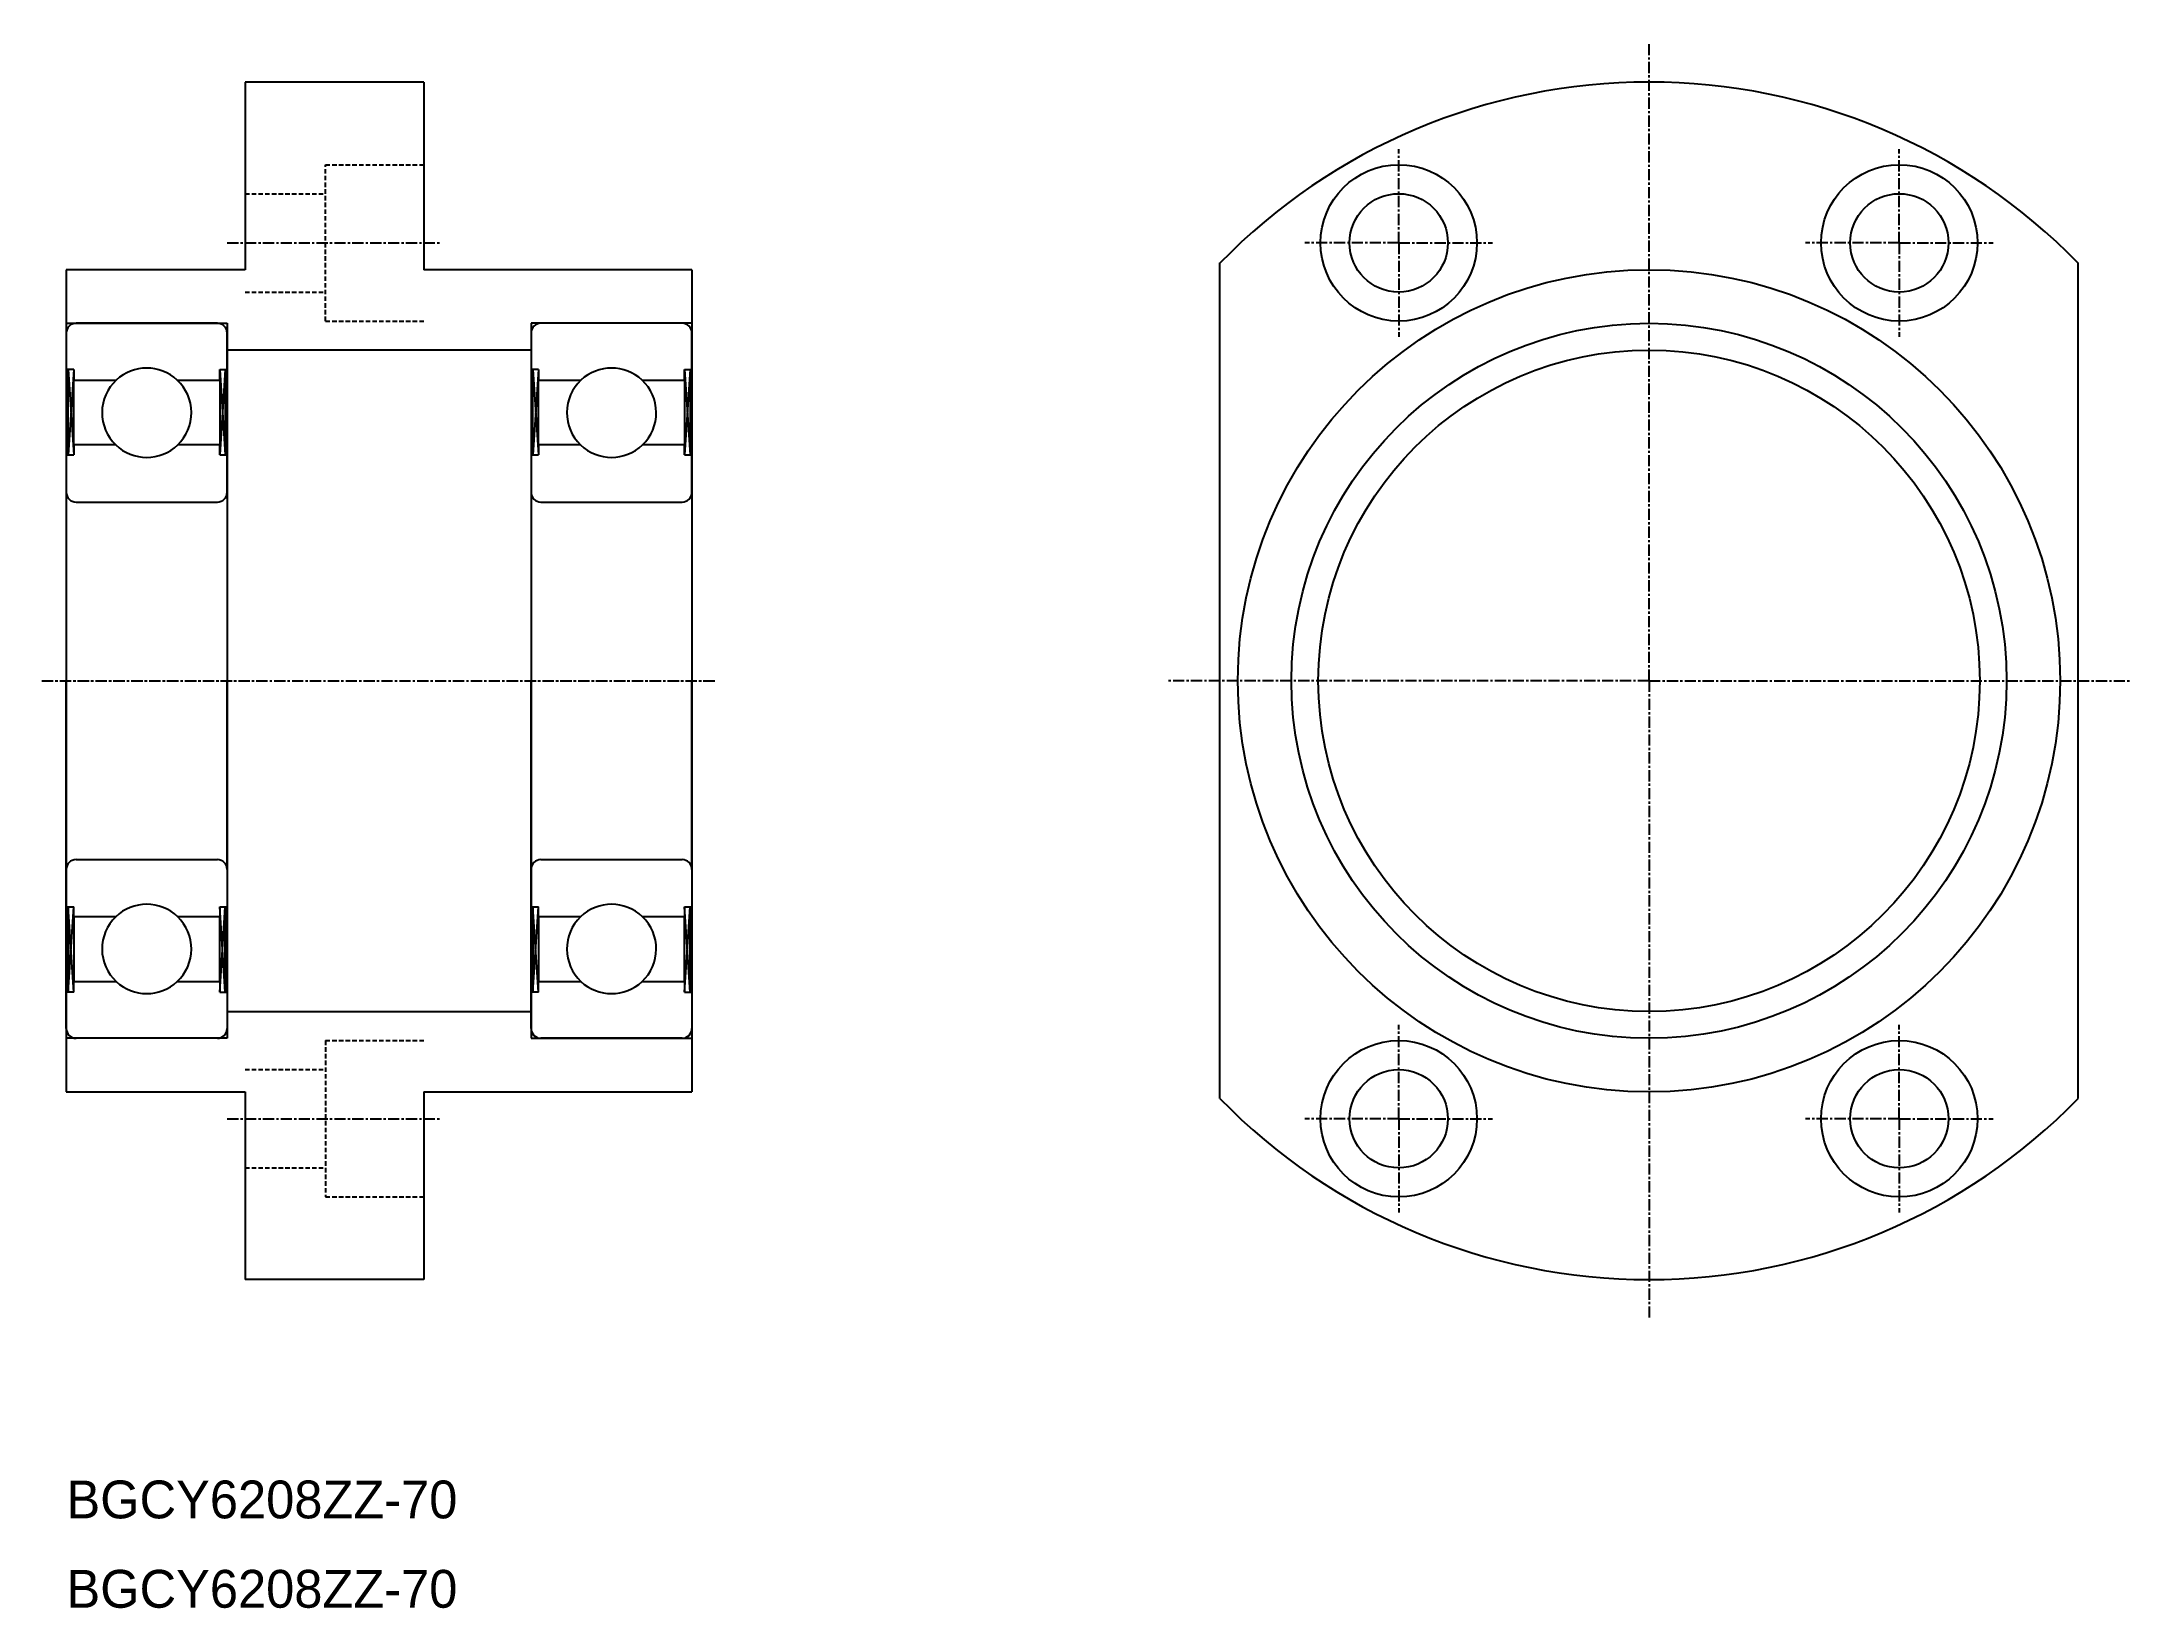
# Model space of a CAD drawing. Extents: x -131 to 103, y -115 to 60.
import ezdxf

# ---------------------------------------------------------------- set-up
doc = ezdxf.new("R2010")
doc.units = 0
doc.linetypes.add('CENTER', pattern=[2, 1.25, -0.25, 0.25, -0.25])
doc.linetypes.add('DASHED', pattern=[0.75, 0.5, -0.25])
doc.layers.get('0').update_dxf_attribs({"linetype": 'CONTINUOUS'})
doc.layers.add('CENTER', color=1, linetype='CONTINUOUS')

msp = doc.modelspace()

# ---------------------------------------------------------------- linework, layer by layer
at = {"color": 7, "linetype": 'CONTINUOUS'}
for p, q in [((-87.78, 55.41), (-107.78, 55.41)), ((-107.78, 55.41), (-107.78, 34.41)), ((-87.78, 55.41), (-87.78, 34.41)), ((1.29, -58.33), (1.29, 35.16)), ((97.29, -58.33), (97.29, 35.16)), ((-107.78, 34.41), (-127.78, 34.41)), ((-127.78, 34.41), (-127.78, -57.59)), ((-57.78, 34.41), (-87.78, 34.41)), ((-57.78, 34.41), (-57.78, -57.59)), ((-127.78, 28.41), (-109.78, 28.41)), ((-110.88, 28.41), (-126.68, 28.41)), ((-109.78, 28.41), (-109.78, -51.59)), ((-57.78, 28.41), (-75.78, 28.41)), ((-75.78, 28.41), (-75.78, -51.59)), ((-58.88, 28.41), (-74.68, 28.41)), ((-127.78, 27.31), (-127.78, 23.24)), ((-109.78, 23.24), (-109.78, 27.31)), ((-75.78, 27.31), (-75.78, 23.24)), ((-57.78, 23.24), (-57.78, 27.31)), ((-75.78, 25.41), (-109.78, 25.41)), ((-127.78, 23.24), (-127.78, 13.71)), ((-126.95, 23.24), (-127.78, 23.24)), ((-126.95, 23.24), (-127.57, 13.71)), ((-127.57, 23.24), (-126.95, 13.71)), ((-127.57, 13.71), (-127.57, 23.24)), ((-126.95, 23.24), (-126.95, 22.06)), ((-126.95, 14.81), (-126.95, 22.06)), ((-126.95, 22.06), (-122.2, 22.06)), ((-115.36, 22.06), (-110.61, 22.06)), ((-109.99, 23.24), (-110.61, 13.71)), ((-110.61, 23.24), (-109.99, 13.71)), ((-110.61, 23.24), (-109.78, 23.24)), ((-110.61, 22.06), (-110.61, 23.24)), ((-110.61, 22.06), (-110.61, 14.81)), ((-109.99, 23.24), (-109.99, 13.71)), ((-109.78, 23.24), (-109.78, 13.71)), ((-74.95, 23.24), (-75.78, 23.24)), ((-75.78, 23.24), (-75.78, 13.71)), ((-75.57, 13.71), (-75.57, 23.24)), ((-75.57, 23.24), (-74.95, 13.71)), ((-74.95, 23.24), (-75.57, 13.71)), ((-74.95, 23.24), (-74.95, 22.06)), ((-74.95, 22.06), (-70.2, 22.06)), ((-74.95, 14.81), (-74.95, 22.06)), ((-63.36, 22.06), (-58.61, 22.06)), ((-58.61, 22.06), (-58.61, 23.24)), ((-58.61, 23.24), (-57.78, 23.24)), ((-58.61, 23.24), (-57.99, 13.71)), ((-57.99, 23.24), (-58.61, 13.71)), ((-58.61, 22.06), (-58.61, 14.81)), ((-57.99, 23.24), (-57.99, 13.71)), ((-57.78, 23.24), (-57.78, 13.71)), ((-126.95, 14.81), (-126.95, 13.71)), ((-122.25, 14.81), (-126.95, 14.81)), ((-110.61, 14.81), (-115.31, 14.81)), ((-110.61, 13.71), (-110.61, 14.81)), ((-70.25, 14.81), (-74.95, 14.81)), ((-74.95, 14.81), (-74.95, 13.71)), ((-58.61, 14.81), (-63.31, 14.81)), ((-58.61, 13.71), (-58.61, 14.81)), ((-127.78, 13.71), (-126.95, 13.71)), ((-127.78, 13.71), (-127.78, 9.51)), ((-110.61, 13.71), (-109.78, 13.71)), ((-109.78, 9.51), (-109.78, 13.71)), ((-75.78, 13.71), (-75.78, 9.51)), ((-75.78, 13.71), (-74.95, 13.71)), ((-58.61, 13.71), (-57.78, 13.71)), ((-57.78, 9.51), (-57.78, 13.71)), ((-127.78, 9.51), (-127.78, -11.59)), ((-109.78, 9.51), (-109.78, -11.59)), ((-75.78, 9.51), (-75.78, -11.59)), ((-57.78, 9.51), (-57.78, -11.59)), ((-126.68, 8.41), (-110.88, 8.41)), ((-74.68, 8.41), (-58.88, 8.41)), ((-127.78, -32.69), (-127.78, -11.59)), ((-109.78, -32.69), (-109.78, -11.59)), ((-75.78, -32.69), (-75.78, -11.59)), ((-57.78, -32.69), (-57.78, -11.59)), ((-127.78, -36.89), (-127.78, -32.69)), ((-126.68, -31.59), (-110.88, -31.59)), ((-109.78, -32.69), (-109.78, -36.89)), ((-75.78, -36.89), (-75.78, -32.69)), ((-74.68, -31.59), (-58.88, -31.59)), ((-57.78, -32.69), (-57.78, -36.89)), ((-127.78, -36.89), (-126.95, -36.89)), ((-127.78, -46.41), (-127.78, -36.89)), ((-126.95, -46.41), (-127.57, -36.89)), ((-127.57, -46.41), (-126.95, -36.89)), ((-127.57, -36.89), (-127.57, -46.41)), ((-126.95, -37.99), (-126.95, -36.89)), ((-109.99, -46.41), (-110.61, -36.89)), ((-110.61, -46.41), (-109.99, -36.89)), ((-110.61, -36.89), (-109.78, -36.89)), ((-110.61, -36.89), (-110.61, -37.99)), ((-109.99, -46.41), (-109.99, -36.89)), ((-109.78, -46.41), (-109.78, -36.89)), ((-75.78, -46.41), (-75.78, -36.89)), ((-75.78, -36.89), (-74.95, -36.89)), ((-75.57, -36.89), (-75.57, -46.41)), ((-75.57, -46.41), (-74.95, -36.89)), ((-74.95, -46.41), (-75.57, -36.89)), ((-74.95, -37.99), (-74.95, -36.89)), ((-58.61, -36.89), (-58.61, -37.99)), ((-58.61, -36.89), (-57.78, -36.89)), ((-58.61, -46.41), (-57.99, -36.89)), ((-57.99, -46.41), (-58.61, -36.89)), ((-57.99, -46.41), (-57.99, -36.89)), ((-57.78, -46.41), (-57.78, -36.89)), ((-126.95, -37.99), (-126.95, -45.24)), ((-122.25, -37.99), (-126.95, -37.99)), ((-110.61, -37.99), (-115.31, -37.99)), ((-110.61, -45.24), (-110.61, -37.99)), ((-70.25, -37.99), (-74.95, -37.99)), ((-74.95, -37.99), (-74.95, -45.24)), ((-58.61, -37.99), (-63.31, -37.99)), ((-58.61, -45.24), (-58.61, -37.99)), ((-126.95, -46.41), (-127.78, -46.41)), ((-127.78, -50.49), (-127.78, -46.41)), ((-126.95, -46.41), (-126.95, -45.24)), ((-126.95, -45.24), (-122.2, -45.24)), ((-115.36, -45.24), (-110.61, -45.24)), ((-110.61, -45.24), (-110.61, -46.41)), ((-110.61, -46.41), (-109.78, -46.41)), ((-109.78, -46.41), (-109.78, -50.49)), ((-75.78, -50.49), (-75.78, -46.41)), ((-74.95, -46.41), (-75.78, -46.41)), ((-74.95, -45.24), (-70.2, -45.24)), ((-74.95, -46.41), (-74.95, -45.24)), ((-63.36, -45.24), (-58.61, -45.24)), ((-58.61, -45.24), (-58.61, -46.41)), ((-58.61, -46.41), (-57.78, -46.41)), ((-57.78, -46.41), (-57.78, -50.49)), ((-109.78, -48.59), (-75.78, -48.59)), ((-109.78, -51.59), (-127.78, -51.59)), ((-110.88, -51.59), (-126.68, -51.59)), ((-75.78, -51.59), (-57.78, -51.59)), ((-58.88, -51.59), (-74.68, -51.59)), ((-127.78, -57.59), (-107.78, -57.59)), ((-107.78, -57.59), (-107.78, -78.59)), ((-87.78, -57.59), (-87.78, -78.59)), ((-87.78, -57.59), (-57.78, -57.59)), ((-87.78, -78.59), (-107.78, -78.59))]:
    msp.add_line(p, q, dxfattribs=at)
at = {"color": 3, "linetype": 'DASHED'}
for p, q in [((-98.78, 46.16), (-87.78, 46.16)), ((-98.78, 28.66), (-98.78, 46.16)), ((-107.78, 42.91), (-98.78, 42.91)), ((-107.78, 31.91), (-98.78, 31.91)), ((-98.78, 28.66), (-87.78, 28.66)), ((-98.78, -51.84), (-98.78, -69.34)), ((-98.78, -51.84), (-87.78, -51.84)), ((-107.78, -55.09), (-98.78, -55.09)), ((-107.78, -66.09), (-98.78, -66.09)), ((-98.78, -69.34), (-87.78, -69.34))]:
    msp.add_line(p, q, dxfattribs=at)
at = {"color": 7, "linetype": 'CONTINUOUS'}
for centre, radius in [((21.29, 37.41), 8.75), ((77.29, 37.41), 8.75), ((21.29, 37.41), 5.5), ((77.29, 37.41), 5.5), ((49.29, -11.59), 46), ((49.29, -11.59), 40), ((49.29, -11.59), 37), ((21.29, -60.59), 8.75), ((77.29, -60.59), 8.75), ((21.29, -60.59), 5.5), ((77.29, -60.59), 5.5)]:
    msp.add_circle(centre, radius, dxfattribs=at)
for centre, radius, start, end in [((49.29, -11.59), 67, 44.2405, 135.7595), ((-126.68, 27.31), 1.1, 90, 180), ((-110.88, 27.31), 1.1, 0, 90), ((-74.68, 27.31), 1.1, 90, 180), ((-58.88, 27.31), 1.1, 0, 90), ((-118.78, 18.41), 5, 46.8864, 133.1136), ((-66.78, 18.41), 5, 46.8864, 133.1136), ((-118.78, 18.41), 5, 133.1136, 226.0545), ((-118.78, 18.41), 5, 313.9455, 46.8864), ((-66.78, 18.41), 5, 133.1136, 226.0545), ((-66.78, 18.41), 5, 313.9455, 46.8864), ((-118.78, 18.41), 5, 226.0545, 313.9455), ((-66.78, 18.41), 5, 226.0545, 313.9455), ((-126.68, 9.51), 1.1, 180, 270), ((-110.88, 9.51), 1.1, 270, 0), ((-74.68, 9.51), 1.1, 180, 270), ((-58.88, 9.51), 1.1, 270, 0), ((-126.68, -32.69), 1.1, 90, 180), ((-110.88, -32.69), 1.1, 0, 90), ((-74.68, -32.69), 1.1, 90, 180), ((-58.88, -32.69), 1.1, 0, 90), ((-118.78, -41.59), 5, 46.0545, 133.9455), ((-66.78, -41.59), 5, 46.0545, 133.9455), ((-118.78, -41.59), 5, 133.9455, 226.8864), ((-118.78, -41.59), 5, 313.1136, 46.0545), ((-66.78, -41.59), 5, 133.9455, 226.8864), ((-66.78, -41.59), 5, 313.1136, 46.0545), ((-118.78, -41.59), 5, 226.8864, 313.1136), ((-66.78, -41.59), 5, 226.8864, 313.1136), ((-126.68, -50.49), 1.1, 180, 270), ((-110.88, -50.49), 1.1, 270, 0), ((-74.68, -50.49), 1.1, 180, 270), ((-58.88, -50.49), 1.1, 270, 0), ((49.29, -11.59), 67, 224.2405, 315.7595)]:
    msp.add_arc(centre, radius, start, end, dxfattribs=at)
at = {"layer": 'CENTER', "color": 1, "linetype": 'CENTER'}
for p, q in [((49.29, -11.59), (49.29, 59.91)), ((21.29, 37.41), (21.29, 47.91)), ((77.29, 37.41), (77.29, 47.91)), ((-109.78, 37.41), (-85.78, 37.41)), ((21.29, 37.41), (10.79, 37.41)), ((21.29, 37.41), (31.79, 37.41)), ((21.29, 37.41), (21.29, 26.91)), ((77.29, 37.41), (66.79, 37.41)), ((77.29, 37.41), (77.29, 26.91)), ((77.29, 37.41), (87.79, 37.41)), ((-130.52, -11.59), (-55.9, -11.59)), ((-130.48, -11.59), (-107.08, -11.59)), ((-78.48, -11.59), (-55.08, -11.59)), ((49.29, -11.59), (-4.62, -11.59)), ((49.29, -11.59), (103.13, -11.59)), ((49.29, -11.59), (49.29, -83.09)), ((21.29, -60.59), (21.29, -50.09)), ((77.29, -60.59), (77.29, -50.09)), ((-109.78, -60.59), (-85.78, -60.59)), ((-109.78, -60.59), (-85.78, -60.59)), ((21.29, -60.59), (10.79, -60.59)), ((21.29, -60.59), (31.79, -60.59)), ((21.29, -60.59), (21.29, -71.09)), ((77.29, -60.59), (66.79, -60.59)), ((77.29, -60.59), (87.79, -60.59)), ((77.29, -60.59), (77.29, -71.09))]:
    msp.add_line(p, q, dxfattribs=at)

# ---------------------------------------------------------------- texts
at = {"color": 7, "linetype": 'CONTINUOUS'}
for p in [(-127.76, -105.3), (-127.76, -115.3)]:
    msp.add_text('BGCY6208ZZ-70', height=4.2333, dxfattribs=at).set_placement(p)

doc.saveas('drawing.dxf')
